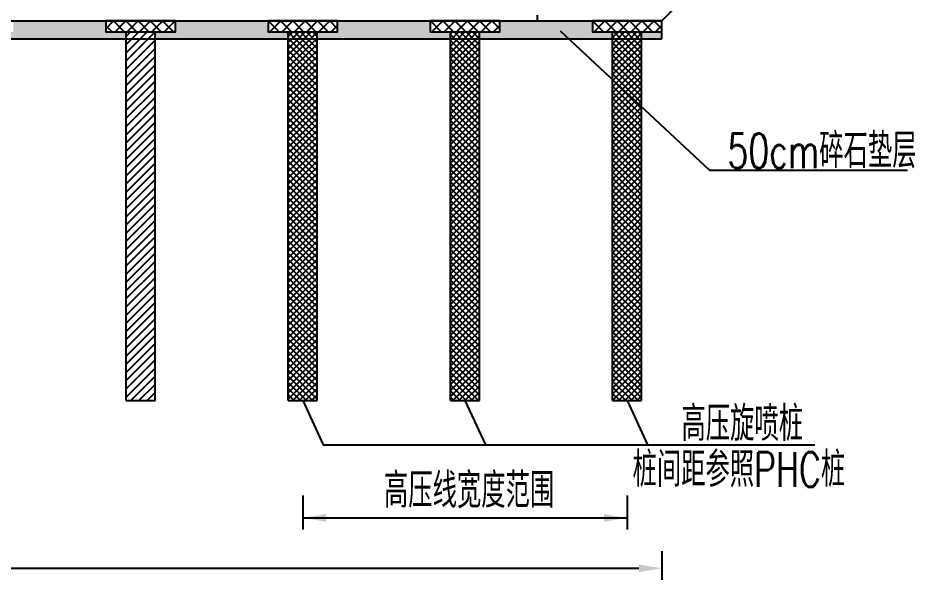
# Model space of a CAD drawing. Extents: x 216 to 1896, y 86 to 483.
# Drawn here: x 1252.5 to 1330.5, y 340.6 to 389.1 of the extents above; entities that cross this region are included whole.
import ezdxf
from ezdxf.enums import TextEntityAlignment as Align

# ---------------------------------------------------------------- set-up
doc = ezdxf.new("R2010")
doc.units = 0
doc.header["$LTSCALE"] = 5
doc.header["$MEASUREMENT"] = 0
doc.header["$PDMODE"] = 32
doc.header["$PDSIZE"] = 0.3
doc.linetypes.add('DASHED', pattern=[19.05, 12.7, -6.35])
doc.linetypes.add('RICAD_LTYPE1', pattern=[0])
doc.layers.get('0').update_dxf_attribs({"linetype": 'CONTINUOUS'})
doc.layers.get('DEFPOINTS').update_dxf_attribs({"linetype": 'RICAD_LTYPE1'})
for name, color, linetype in [('YOLLOW', 2, 'CONTINUOUS'), ('填充', 8, 'CONTINUOUS'), ('尺寸标注', 4, 'CONTINUOUS'), ('文字', 7, 'CONTINUOUS'), ('次轮廓', 7, 'CONTINUOUS'), ('结构', 7, 'CONTINUOUS')]:
    doc.layers.add(name, color=color, linetype=linetype)
doc.styles.get("Standard").update_dxf_attribs({"font": 'simplex1.shx', "width": 0.7, "bigfont": 'hztxt.shx'})
doc.dimstyles.new('比例1：200', dxfattribs={"dimtxt": 3, "dimasz": 2, "dimexe": 1, "dimexo": 1, "dimgap": 0.5, "dimtad": 1, "dimlfac": 20, "dimzin": 13, "dimdsep": 46, "dimtxsty": 'Standard', "dimcen": -0.09, "dimclrd": 256, "dimclre": 256, "dimclrt": 7, "dimaunit": 1, "dimadec": 0, "dimazin": 0, "dimtfac": 0.0005, "dimtix": 1, "dimtmove": 2, "dimatfit": 3, "dimfxl": 0, "dimtolj": 1, "dimtzin": 13, "dimarcsym": 0})

# ---------------------------------------------------------------- blocks, each defined once
blk = doc.blocks.new('*D134')
at = {"layer": 'DEFPOINTS', "color": 0}
for p in [(1134.032, 344.075), (1308.032, 344.075), (1308.032, 341.591)]:
    blk.add_point(p, dxfattribs=at)
at = {"layer": '尺寸标注', "lineweight": -2}
for p, q in [((1134.032, 343.075), (1134.032, 340.591)), ((1308.032, 343.075), (1308.032, 340.591)), ((1136.032, 341.591), (1306.032, 341.591))]:
    blk.add_line(p, q, dxfattribs=at)
at = {"layer": '尺寸标注'}
for points in [[(1136.032, 341.924), (1136.032, 341.258), (1134.032, 341.591)], [(1306.032, 341.924), (1306.032, 341.258), (1308.032, 341.591)]]:
    blk.add_solid(points, dxfattribs=at)
at = {"layer": '尺寸标注', "color": 7, "insert": (1221.032, 343.591), "char_height": 3, "attachment_point": 5}
blk.add_mtext('\\A1;3610', dxfattribs=at)

msp = doc.modelspace()

# ---------------------------------------------------------------- hatches: boundary and pattern name
at = {"layer": 'YOLLOW'}
h = msp.add_hatch(dxfattribs=at)
h.set_pattern_fill('ANSI37', color=256, scale=3, style=0)
h.paths.add_polyline_path([(1278.28208, 356.06503), (1278.28208, 387.87328), (1275.78208, 387.87328), (1275.78208, 356.06503)])
h = msp.add_hatch(dxfattribs=at)
h.set_pattern_fill('ANSI37', color=256, scale=3, style=0)
h.paths.add_polyline_path([(1292.28208, 356.06503), (1292.28208, 387.87328), (1289.78208, 387.87328), (1289.78208, 356.06503)])
h = msp.add_hatch(dxfattribs=at)
h.set_pattern_fill('ANSI37', color=256, scale=3, style=0)
h.paths.add_polyline_path([(1306.28208, 356.06503), (1306.28208, 387.87328), (1303.78208, 387.87328), (1303.78208, 356.06503)])
at = {"layer": '填充'}
h = msp.add_hatch(dxfattribs=at)
h.set_pattern_fill('ANSI31', color=256, scale=4, style=0)
h.set_pattern_definition([(45, (-793, 84.9112), (-0.35355339, 0.35355339), [])])
h.paths.add_polyline_path([(1264.28208, 356.06503), (1264.28208, 387.87328), (1261.78208, 387.87328), (1261.78208, 356.06503)])
at = {"layer": '尺寸标注'}
h = msp.add_hatch(dxfattribs=at)
h.set_pattern_fill('HONEY', color=2, scale=5, style=0)
h.paths.add_polyline_path([(1275.78208, 387.87328), (1274.03208, 387.87328), (1274.03208, 388.80928), (1266.03208, 388.80928), (1266.03208, 387.87328), (1264.28208, 387.87328), (1264.28208, 387.26928), (1275.78208, 387.26928)])
h.paths.add_polyline_path([(1288.03208, 388.80928), (1280.03208, 388.80928), (1280.03208, 387.87328), (1278.28208, 387.87328), (1278.28208, 387.26928), (1289.78208, 387.26928), (1289.78208, 387.87328), (1288.03208, 387.87328)])
h.paths.add_polyline_path([(1303.78208, 387.87328), (1302.03208, 387.87328), (1302.03208, 388.80928), (1294.03208, 388.80928), (1294.03208, 387.87328), (1292.28208, 387.87328), (1292.28208, 387.26928), (1303.78208, 387.26928)])
h.paths.add_polyline_path([(1308.03208, 387.87328), (1306.28208, 387.87328), (1306.28208, 387.26928), (1308.03208, 387.26928)])
h.paths.add_polyline_path([(1260.03208, 388.80928), (1252.03208, 388.80928), (1252.03208, 387.87328), (1250.28208, 387.87328), (1250.28208, 387.26928), (1261.78208, 387.26928), (1261.78208, 387.87328), (1260.03208, 387.87328)])
h.paths.add_polyline_path([(1246.03208, 388.80928), (1238.03208, 388.80928), (1238.03208, 387.87328), (1236.28208, 387.87328), (1236.28208, 387.26928), (1247.78208, 387.26928), (1247.78208, 387.87328), (1246.03208, 387.87328)])
h.paths.add_polyline_path([(1232.03208, 388.80928), (1224.03208, 388.80928), (1224.03208, 387.87328), (1222.28208, 387.87328), (1222.28208, 387.26928), (1233.78208, 387.26928), (1233.78208, 387.87328), (1232.03208, 387.87328)])
h.paths.add_polyline_path([(1218.03208, 388.80928), (1210.03208, 388.80928), (1210.03208, 387.87328), (1208.28208, 387.87328), (1208.28208, 387.26928), (1219.78208, 387.26928), (1219.78208, 387.87328), (1218.03208, 387.87328)])
h.paths.add_polyline_path([(1204.03208, 388.80928), (1196.03208, 388.80928), (1196.03208, 387.87328), (1194.28208, 387.87328), (1194.28208, 387.26928), (1205.78208, 387.26928), (1205.78208, 387.87328), (1204.03208, 387.87328)])
h.paths.add_polyline_path([(1190.03208, 388.80928), (1182.03208, 388.80928), (1182.03208, 387.87328), (1180.28208, 387.87328), (1180.28208, 387.26928), (1191.78208, 387.26928), (1191.78208, 387.87328), (1190.03208, 387.87328)])
h.paths.add_polyline_path([(1176.03208, 388.80928), (1168.03208, 388.80928), (1168.03208, 387.87328), (1166.28208, 387.87328), (1166.28208, 387.26928), (1177.78208, 387.26928), (1177.78208, 387.87328), (1176.03208, 387.87328)])
h.paths.add_polyline_path([(1163.78208, 387.87328), (1162.03208, 387.87328), (1162.03208, 388.80928), (1154.03208, 388.80928), (1154.03208, 387.87328), (1152.28208, 387.87328), (1152.28208, 387.26928), (1163.78208, 387.26928)])
h.paths.add_polyline_path([(1149.78208, 387.87328), (1148.03208, 387.87328), (1148.03208, 388.80928), (1142.24123, 388.80928), (1140.74947, 387.26928), (1149.78208, 387.26928)])
h.paths.add_polyline_path([(1142.24123, 388.80928), (1140.03208, 388.80928), (1140.03208, 387.87328), (1138.28208, 387.87328), (1138.28208, 387.26928), (1140.74947, 387.26928)])
h.paths.add_polyline_path([(1135.78208, 387.87328), (1134.03208, 387.87328), (1134.03208, 387.26928), (1135.78208, 387.26928)])
h = msp.add_hatch(dxfattribs=at)
h.set_pattern_fill('ANSI37', color=8, scale=6, style=0)
h.set_pattern_definition([(45, (-788.5035, -188.1965), (-0.53033009, 0.53033009), []), (135, (-788.5035, -188.1965), (-0.53033009, -0.53033009), [])])
h.paths.add_polyline_path([(1260.03208, 388.80928), (1260.03208, 387.87328), (1266.03208, 387.87328), (1266.03208, 388.80928)])
h = msp.add_hatch(dxfattribs=at)
h.set_pattern_fill('ANSI37', color=8, scale=6, style=0)
h.set_pattern_definition([(45, (-781.5035, -188.1965), (-0.53033009, 0.53033009), []), (135, (-781.5035, -188.1965), (-0.53033009, -0.53033009), [])])
h.paths.add_polyline_path([(1274.03208, 388.80928), (1274.03208, 387.87328), (1280.03208, 387.87328), (1280.03208, 388.80928)])
h = msp.add_hatch(dxfattribs=at)
h.set_pattern_fill('ANSI37', color=8, scale=6, style=0)
h.set_pattern_definition([(45, (-767.5035, -188.1965), (-0.53033009, 0.53033009), []), (135, (-767.5035, -188.1965), (-0.53033009, -0.53033009), [])])
h.paths.add_polyline_path([(1288.03208, 388.80928), (1288.03208, 387.87328), (1294.03208, 387.87328), (1294.03208, 388.80928)])
h = msp.add_hatch(dxfattribs=at)
h.set_pattern_fill('ANSI37', color=8, scale=6, style=0)
h.set_pattern_definition([(45, (-753.5035, -188.1965), (-0.53033009, 0.53033009), []), (135, (-753.5035, -188.1965), (-0.53033009, -0.53033009), [])])
h.paths.add_polyline_path([(1302.03208, 388.80928), (1302.03208, 387.87328), (1308.03208, 387.87328), (1308.03208, 388.80928)])

# ---------------------------------------------------------------- linework, layer by layer
at = {"color": 2}
for p, q in [((1299.23996, 387.97269), (1312.13847, 375.95072)), ((1312.13847, 375.95072), (1329.23117, 375.95072))]:
    msp.add_line(p, q, dxfattribs=at)
at = {"layer": '尺寸标注'}
for p, q in [((1308.03208, 388.80928), (1330.48598, 411.72969)), ((1277.03208, 347.88429), (1277.03208, 344.94503)), ((1305.03208, 347.88429), (1305.03208, 344.94503)), ((1277.03208, 345.94503), (1305.03208, 345.94503))]:
    msp.add_line(p, q, dxfattribs=at)
for points in [[(1260.03208, 388.80928), (1260.03208, 387.87328), (1266.03208, 387.87328), (1266.03208, 388.80928), (1260.03208, 388.80928)], [(1274.03208, 388.80928), (1274.03208, 387.87328), (1280.03208, 387.87328), (1280.03208, 388.80928), (1274.03208, 388.80928)], [(1288.03208, 388.80928), (1288.03208, 387.87328), (1294.03208, 387.87328), (1294.03208, 388.80928), (1288.03208, 388.80928)], [(1302.03208, 388.80928), (1302.03208, 387.87328), (1308.03208, 387.87328), (1308.03208, 388.80928), (1302.03208, 388.80928)]]:
    msp.add_lwpolyline(points, dxfattribs=at)
for points in [[(1279.03208, 346.27836), (1279.03208, 345.61169), (1277.03208, 345.94503)], [(1303.03208, 346.27836), (1303.03208, 345.61169), (1305.03208, 345.94503)]]:
    msp.add_solid(points, dxfattribs=at)
at = {"layer": '文字', "color": 2}
for p, q in [((1277.03208, 356.06503), (1278.79642, 352.23651)), ((1291.03208, 356.06503), (1292.79642, 352.23651)), ((1305.03208, 356.06503), (1306.79642, 352.23651)), ((1278.79642, 352.23651), (1321.24208, 352.23651))]:
    msp.add_line(p, q, dxfattribs=at)
at = {"layer": '次轮廓', "color": 1}
for p, q in [((1134.03208, 388.80928), (1308.03208, 388.80928)), ((1134.03208, 387.26928), (1308.03208, 387.26928))]:
    msp.add_line(p, q, dxfattribs=at)
at = {"layer": '次轮廓'}
for p, q in [((1144.77712, 388.80928), (1297.27712, 388.80928)), ((1297.27712, 389.30928), (1297.27712, 388.80928)), ((1308.03208, 387.26928), (1308.03208, 388.80928))]:
    msp.add_line(p, q, dxfattribs=at)
at = {"layer": '结构', "color": 1, "linetype": 'DASHED', "ltscale": 5}
for p, q in [((1261.78208, 356.06503), (1261.78208, 387.87328)), ((1264.28208, 356.06503), (1264.28208, 387.87328)), ((1275.78208, 356.06503), (1275.78208, 387.87328)), ((1278.28208, 356.06503), (1278.28208, 387.87328)), ((1289.78208, 356.06503), (1289.78208, 387.87328)), ((1292.28208, 356.06503), (1292.28208, 387.87328)), ((1303.78208, 356.06503), (1303.78208, 387.87328)), ((1306.28208, 356.06503), (1306.28208, 387.87328)), ((1261.78208, 356.06503), (1264.28208, 356.06503)), ((1275.78208, 356.06503), (1278.28208, 356.06503)), ((1289.78208, 356.06503), (1292.28208, 356.06503)), ((1303.78208, 356.06503), (1306.28208, 356.06503))]:
    msp.add_line(p, q, dxfattribs=at)

# ---------------------------------------------------------------- texts
at = {"width": 0.7}
msp.add_text('50cm碎石垫层', height=3, rotation=0.1010346, dxfattribs=at).set_placement((1313.70008, 377.6012), align=Align.MIDDLE_LEFT)
at = {"layer": '尺寸标注', "color": 7, "width": 0.7}
msp.add_text('高压线宽度范围', height=3, dxfattribs=at).set_placement((1284.04203, 346.81118))
at = {"layer": '文字', "width": 0.7}
for s, p in [('高压旋喷桩', (1309.72178, 354.07268)), ('桩间距参照PHC桩', (1305.50164, 350.11942))]:
    msp.add_text(s, height=3, dxfattribs=at).set_placement(p, align=Align.MIDDLE_LEFT)

# ---------------------------------------------------------------- dimensions: what is measured, and where the dimension line sits
at = {"layer": '尺寸标注'}
dim = msp.add_linear_dim(base=(1308.03208, 341.5909), p1=(1134.03208, 344.07497), p2=(1308.03208, 344.07497), text='3610', dimstyle='比例1：200', dxfattribs=at)
dim.commit()
dim.dimension.update_dxf_attribs({"geometry": '*D134', "text_midpoint": (1221.03208, 343.5909)})

doc.saveas('drawing.dxf')
